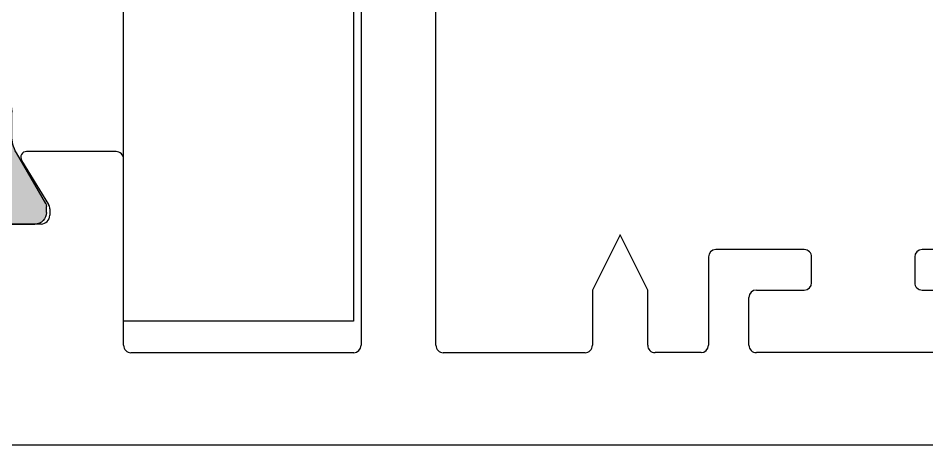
# Model space of a CAD drawing. Extents: x -82 to 113, y -82 to 93.
# Drawn here: x 4.737 to 5.97, y 69.415 to 69.994 of the extents above; entities that cross this region are included whole.
import ezdxf

# ---------------------------------------------------------------- set-up
doc = ezdxf.new("R2010")
doc.units = 0
doc.header["$MEASUREMENT"] = 0
doc.layers.get('0').update_dxf_attribs({"linetype": 'CONTINUOUS'})
for name, color, linetype in [('Ballons', 7, 'CONTINUOUS'), ('DIM', 7, 'CONTINUOUS'), ('I-Strut', 7, 'CONTINUOUS'), ('VENT', 5, 'CONTINUOUS')]:
    doc.layers.add(name, color=color, linetype=linetype)

# ---------------------------------------------------------------- blocks, each defined once
blk = doc.blocks.new('spacer 1')
at = {"layer": 'DIM'}
blk.add_lwpolyline([(0.9151, 30.9809), (2.4151, 30.9809), (2.4151, 30.6689), (0.9151, 30.6689)], close=True, dxfattribs=at)
blk = doc.blocks.new('3203-2_Sash_Component')
for p, q in [((0.0865, 0.01), (0.0865, 3.7399)), ((-0.1788, 2.3091), (-0.1788, 2.1891)), ((-0.1238, 2.1891), (-0.1238, 2.2541)), ((-0.0388, 2.2541), (-0.0388, 1.9641)), ((-0.1688, 2.1791), (-0.1338, 2.1791)), ((-0.1338, 2.0391), (-0.1688, 2.0391)), ((-0.1788, 2.0291), (-0.1788, 1.9091)), ((-0.1238, 1.9641), (-0.1238, 2.0291)), ((-0.0488, 1.9541), (-0.1138, 1.9541)), ((-0.1688, 1.8991), (-0.0488, 1.8991)), ((-0.0388, 1.8891), (-0.0388, 1.8266)), ((-0.1238, 1.8166), (-0.1987, 1.7791)), ((-0.0488, 1.8166), (-0.1238, 1.8166)), ((-0.1987, 1.7791), (-0.1237, 1.7416)), ((-0.1237, 1.7416), (-0.0487, 1.7416)), ((-0.0387, 1.7316), (-0.0387, 1.5391)), ((-0.0487, 1.5291), (-1.2785, 1.5291)), ((-1.2785, 1.4276), (-0.0487, 1.4276)), ((-0.0387, 1.4176), (-0.0387, 1.1151)), ((-0.0487, 1.1051), (-0.3019, 1.1051)), ((-0.3119, 1.0951), (-0.3119, 0.9735)), ((-0.2999, 0.9668), (-0.2402, 1.0033)), ((-0.234, 1.005), (-0.2253, 1.005)), ((-0.2135, 0.9932), (-0.2135, 0.8417))]:
    blk.add_line(p, q)
for centre, radius, start, end in [((-0.1688, 2.1891), 0.01, 180.0086, 270.0086), ((-0.1338, 2.1891), 0.01, 270.0086, 0.0086), ((-0.1688, 2.0291), 0.01, 90.0086, 180.0086), ((-0.1338, 2.0291), 0.01, 0.0086, 90.0086), ((-0.1138, 1.9641), 0.01, 180.0086, 270.0086), ((-0.0488, 1.9641), 0.01, 270.0086, 0.0086), ((-0.1688, 1.9091), 0.01, 180.0086, 270.0086), ((-0.0488, 1.8891), 0.01, 0.0086, 90.0086), ((-0.0488, 1.8266), 0.01, 270.0086, 0.0267), ((-0.0487, 1.7316), 0.01, 0.0034, 90.0086), ((-0.0487, 1.5391), 0.01, 270, 0.0034), ((-0.0487, 1.4176), 0.01, 0.0081, 90), ((-0.0487, 1.1151), 0.01, 269.9988, 0.0081), ((-0.3019, 1.0951), 0.01, 89.9988, 180.0076), ((-0.234, 0.9932), 0.0118, 90.0086, 121.4086), ((-0.2253, 0.9932), 0.0118, 0.0086, 90.0086), ((-0.3041, 0.9735), 0.00787, 180.0086, 301.4086)]:
    blk.add_arc(centre, radius, start, end)
blk = doc.blocks.new('25198-18.6mmX6.0mm_Std_I-Strut')
at = {"layer": 'I-Strut'}
h = blk.add_hatch(color=256, dxfattribs=at)
h.dxf.hatch_style = 1
h.paths.add_polyline_path([(0.1416, -0.005, 0.244698), (0.1319, 0), (-0.1319, 0, 0.244698), (-0.1416, -0.005), (-0.2114, -0.1047, -0.244698), (-0.2372, -0.1181), (-0.2552, -0.1181, -0.131652), (-0.2611, -0.1165), (-0.2992, -0.0945), (-0.3383, -0.0719, 0.131652), (-0.3423, -0.0709), (-0.3504, -0.0709, 0.414214), (-0.3661, -0.0866), (-0.3661, -0.1063), (-0.3661, -0.2008), (-0.3661, -0.2205, 0.414214), (-0.3504, -0.2362), (-0.3423, -0.2362, 0.131652), (-0.3383, -0.2352), (-0.2992, -0.2126), (-0.2693, -0.1953, -0.131652), (-0.2457, -0.189), (-0.214, -0.189, 0.244698), (-0.1818, -0.1722), (-0.117, -0.0798, -0.244698), (-0.0848, -0.063), (0.0848, -0.063, -0.244698), (0.117, -0.0798), (0.1818, -0.1722, 0.244698), (0.214, -0.189), (0.2457, -0.189, -0.131652), (0.2693, -0.1953), (0.3383, -0.2352, 0.131652), (0.3423, -0.2362), (0.3504, -0.2362, 0.414214), (0.3661, -0.2205), (0.3661, -0.2008), (0.3661, -0.1063), (0.3661, -0.0866, 0.414214), (0.3504, -0.0709), (0.3423, -0.0709, 0.131652), (0.3383, -0.0719), (0.2611, -0.1165, -0.131652), (0.2552, -0.1181), (0.2372, -0.1181, -0.244698), (0.2114, -0.1047)])
for p, q in [((-0.1319, 0), (0.1319, 0)), ((-0.2114, -0.1047), (-0.1416, -0.005)), ((0.1416, -0.005), (0.2114, -0.1047)), ((-0.3504, -0.0709), (-0.3423, -0.0709)), ((-0.3383, -0.0719), (-0.2992, -0.0945)), ((0.0848, -0.063), (-0.0848, -0.063)), ((0.2611, -0.1165), (0.3383, -0.0719)), ((0.3423, -0.0709), (0.3504, -0.0709)), ((-0.117, -0.0798), (-0.1818, -0.1722)), ((0.1818, -0.1722), (0.117, -0.0798)), ((-0.3661, -0.1063), (-0.3661, -0.0866)), ((-0.2992, -0.0945), (-0.2611, -0.1165)), ((0.3661, -0.0866), (0.3661, -0.1063)), ((-0.3661, -0.2008), (-0.3661, -0.1063)), ((0.3661, -0.1063), (0.3661, -0.2008)), ((-0.2552, -0.1181), (-0.2372, -0.1181)), ((0.2372, -0.1181), (0.2552, -0.1181)), ((-0.2693, -0.1953), (-0.2992, -0.2126)), ((-0.214, -0.189), (-0.2457, -0.189)), ((0.2457, -0.189), (0.214, -0.189)), ((0.3383, -0.2352), (0.2693, -0.1953)), ((-0.3661, -0.2205), (-0.3661, -0.2008)), ((0.3661, -0.2008), (0.3661, -0.2205)), ((-0.2992, -0.2126), (-0.3383, -0.2352)), ((-0.3423, -0.2362), (-0.3504, -0.2362)), ((0.3504, -0.2362), (0.3423, -0.2362))]:
    blk.add_line(p, q, dxfattribs=at)
for centre, radius, start, end in [((-0.1319, -0.0118), 0.0118, 90, 145), ((0.1319, -0.0118), 0.0118, 35, 90), ((-0.3504, -0.0866), 0.0157, 90, 180), ((-0.3423, -0.0787), 0.00787, 60, 90), ((-0.0848, -0.1024), 0.0394, 90, 145), ((0.0848, -0.1024), 0.0394, 35, 90), ((0.3423, -0.0787), 0.00787, 90, 120), ((0.3504, -0.0866), 0.0157, 360, 90), ((-0.2372, -0.0866), 0.0315, 270, 325), ((0.2372, -0.0866), 0.0315, 215, 270), ((-0.2552, -0.1063), 0.0118, 240, 270), ((0.2552, -0.1063), 0.0118, 270, 300), ((-0.214, -0.1496), 0.0394, 270, 325), ((0.214, -0.1496), 0.0394, 215, 270), ((-0.2457, -0.2362), 0.0472, 90, 120), ((0.2457, -0.2362), 0.0472, 60, 90), ((-0.3504, -0.2205), 0.0157, 180, 270), ((0.3504, -0.2205), 0.0157, 270, 0), ((-0.3423, -0.2283), 0.00787, 270, 300), ((0.3423, -0.2283), 0.00787, 240, 270)]:
    blk.add_arc(centre, radius, start, end, dxfattribs=at)
blk = doc.blocks.new('3203_Sash_Assembly')
blk.add_blockref('3203-2_Sash_Component', (2.1005, -0.6859))
at = {"xscale": -1, "rotation": 180}
blk.add_blockref('25198-18.6mmX6.0mm_Std_I-Strut', (1.5209, 0.0784), dxfattribs=at)

msp = doc.modelspace()

# ---------------------------------------------------------------- block references
at = {"layer": 'Ballons', "rotation": 90}
msp.add_blockref('spacer 1', (35.8605, 68.6678), dxfattribs=at)
at = {"layer": 'VENT', "rotation": 270}
msp.add_blockref('3203_Sash_Assembly', (4.4604, 71.6017), dxfattribs=at)

doc.saveas('drawing.dxf')
